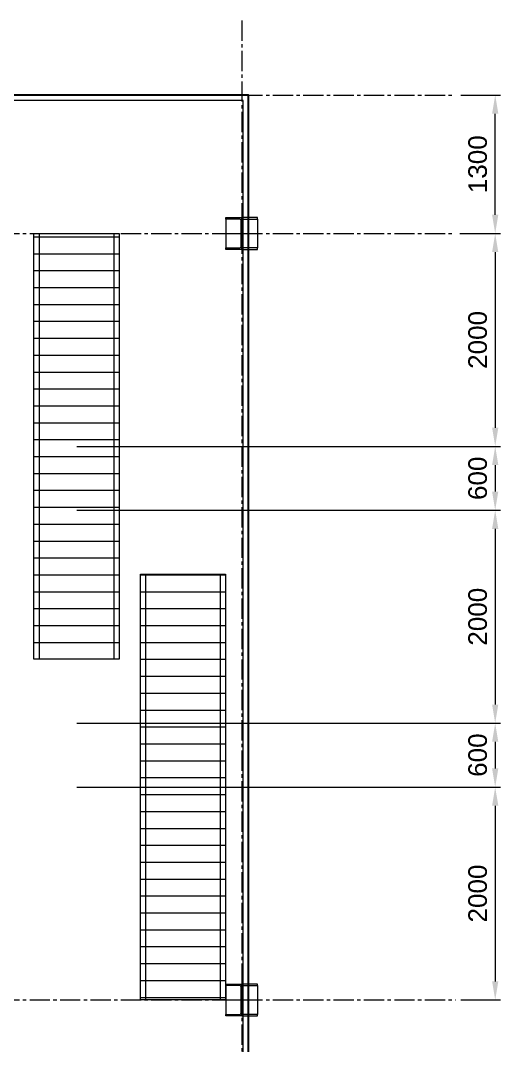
# Model space of a CAD drawing. Header units: millimetres. Extents: x 163705 to 1616509, y 81827 to 302547.
# Drawn here: x 1393661 to 1398174, y 142632 to 152260 of the extents above; entities that cross this region are included whole.
import ezdxf

# ---------------------------------------------------------------- set-up
doc = ezdxf.new("R2010")
doc.units = ezdxf.units.MM
doc.header["$LTSCALE"] = 10
doc.linetypes.add('CENTER2', pattern=[28.575, 19.05, -3.175, 3.175, -3.175])
for name, color, linetype, lineweight in [('1-中心线', 1, 'CENTER2', 0), ('1-护栏', 4, 'Continuous', 18), ('1-标注', 3, 'Continuous', 0), ('1-钢构', 6, 'Continuous', 0)]:
    doc.layers.add(name, color=color, linetype=linetype, lineweight=lineweight)
doc.styles.get("Standard").update_dxf_attribs({"font": 'arial.ttf'})
doc.dimstyles.new('AM_GB50$0', dxfattribs={"dimscale": 50, "dimtxt": 3.5, "dimasz": 3.5, "dimexe": 1, "dimexo": 1, "dimgap": 1.5, "dimtad": 1, "dimdsep": 46, "dimtxsty": 'Standard', "dimcen": 0, "dimclrd": 256, "dimclre": 256, "dimclrt": 2, "dimadec": 0, "dimazin": 2, "dimtp": 0.1, "dimtm": 0.1, "dimtfac": 0.71, "dimtdec": 3, "dimtmove": 0, "dimatfit": 3, "dimfxl": 0, "dimlwd": -1, "dimlwe": -1, "dimarcsym": 0})

# ---------------------------------------------------------------- blocks, each defined once
blk = doc.blocks.new('G$C2B9B74B2')
for p, q in [((3, 288), (3, 303)), ((3, 303), (153, 303)), ((153, 0), (153, 306)), ((303, 303), (153, 303)), ((303, 288), (303, 303)), ((135, 288), (3, 288)), ((3, 288), (3, 18)), ((148, 31), (148, 275)), ((158, 31), (158, 275)), ((171, 288), (303, 288)), ((303, 288), (303, 18)), ((0, 153), (306, 153)), ((3, 3), (3, 18)), ((3, 18), (135, 18)), ((153, 3), (3, 3)), ((153, 3), (303, 3)), ((303, 18), (171, 18)), ((303, 3), (303, 18))]:
    blk.add_line(p, q)
for centre, start, end in [((135, 275), 0, 90), ((171, 275), 90, 180), ((135, 31), 270, 0), ((171, 31), 180, 270)]:
    blk.add_arc(centre, 13, start, end)
blk.add_text('HC_SUPERPART', height=0.001).set_placement((153, 3))
blk = doc.blocks.new('*D428')
at = {"layer": '1-标注', "transparency": 16777216}
for p, q in [((1397791.2, 150259.6), (1398174.5, 150259.6)), ((1398124.5, 150084.6), (1398124.5, 148434.6)), ((1394190.9, 148259.6), (1398174.5, 148259.6))]:
    blk.add_line(p, q, dxfattribs=at)
for points in [[(1398095.3, 150084.6), (1398153.7, 150084.6), (1398124.5, 150259.6)], [(1398095.3, 148434.6), (1398153.7, 148434.6), (1398124.5, 148259.6)]]:
    blk.add_solid(points, dxfattribs=at)
at = {"layer": 'Defpoints', "transparency": 16777216}
for p in [(1397741.2, 150259.6), (1394140.9, 148259.6), (1398124.5, 148259.6)]:
    blk.add_point(p, dxfattribs=at)
at = {"layer": '1-标注', "transparency": 16777216, "insert": (1397960.1, 149259.6), "char_height": 175, "attachment_point": 5, "rotation": 90}
blk.add_mtext('2000', dxfattribs=at)
blk = doc.blocks.new('*D429')
at = {"layer": '1-标注', "transparency": 16777216}
for p, q in [((1394190.9, 148259.6), (1398174.5, 148259.6)), ((1398124.5, 148084.6), (1398124.5, 147834.6)), ((1394190.9, 147659.6), (1398174.5, 147659.6))]:
    blk.add_line(p, q, dxfattribs=at)
for points in [[(1398095.3, 148084.6), (1398153.7, 148084.6), (1398124.5, 148259.6)], [(1398095.3, 147834.6), (1398153.7, 147834.6), (1398124.5, 147659.6)]]:
    blk.add_solid(points, dxfattribs=at)
at = {"layer": 'Defpoints', "transparency": 16777216}
for p in [(1394140.9, 148259.6), (1394140.9, 147659.6), (1398124.5, 147659.6)]:
    blk.add_point(p, dxfattribs=at)
at = {"layer": '1-标注', "transparency": 16777216, "insert": (1397960.1, 147959.6), "char_height": 175, "attachment_point": 5, "rotation": 90}
blk.add_mtext('600', dxfattribs=at)
blk = doc.blocks.new('*D430')
at = {"layer": '1-标注', "transparency": 16777216}
for p, q in [((1394190.9, 147659.6), (1398174.5, 147659.6)), ((1398124.5, 147484.6), (1398124.5, 145834.6)), ((1394190.9, 145659.6), (1398174.5, 145659.6))]:
    blk.add_line(p, q, dxfattribs=at)
for points in [[(1398095.3, 147484.6), (1398153.7, 147484.6), (1398124.5, 147659.6)], [(1398095.3, 145834.6), (1398153.7, 145834.6), (1398124.5, 145659.6)]]:
    blk.add_solid(points, dxfattribs=at)
at = {"layer": 'Defpoints', "transparency": 16777216}
for p in [(1394140.9, 147659.6), (1394140.9, 145659.6), (1398124.5, 145659.6)]:
    blk.add_point(p, dxfattribs=at)
at = {"layer": '1-标注', "transparency": 16777216, "insert": (1397960.1, 146659.6), "char_height": 175, "attachment_point": 5, "rotation": 90}
blk.add_mtext('2000', dxfattribs=at)
blk = doc.blocks.new('*D431')
at = {"layer": '1-标注', "transparency": 16777216}
for p, q in [((1394190.9, 145659.6), (1398174.5, 145659.6)), ((1398124.5, 145484.6), (1398124.5, 145234.6)), ((1394190.9, 145059.6), (1398174.5, 145059.6))]:
    blk.add_line(p, q, dxfattribs=at)
for points in [[(1398095.3, 145484.6), (1398153.7, 145484.6), (1398124.5, 145659.6)], [(1398095.3, 145234.6), (1398153.7, 145234.6), (1398124.5, 145059.6)]]:
    blk.add_solid(points, dxfattribs=at)
at = {"layer": 'Defpoints', "transparency": 16777216}
for p in [(1394140.9, 145659.6), (1394140.9, 145059.6), (1398124.5, 145059.6)]:
    blk.add_point(p, dxfattribs=at)
at = {"layer": '1-标注', "transparency": 16777216, "insert": (1397960.1, 145359.6), "char_height": 175, "attachment_point": 5, "rotation": 90}
blk.add_mtext('600', dxfattribs=at)
blk = doc.blocks.new('*D432')
at = {"layer": '1-标注', "transparency": 16777216}
for p, q in [((1394190.9, 145059.6), (1398174.5, 145059.6)), ((1398124.5, 144884.6), (1398124.5, 143234.6)), ((1397801.2, 143059.6), (1398174.5, 143059.6))]:
    blk.add_line(p, q, dxfattribs=at)
for points in [[(1398095.3, 144884.6), (1398153.7, 144884.6), (1398124.5, 145059.6)], [(1398095.3, 143234.6), (1398153.7, 143234.6), (1398124.5, 143059.6)]]:
    blk.add_solid(points, dxfattribs=at)
at = {"layer": 'Defpoints', "transparency": 16777216}
for p in [(1394140.9, 145059.6), (1397751.2, 143059.6), (1398124.5, 143059.6)]:
    blk.add_point(p, dxfattribs=at)
at = {"layer": '1-标注', "transparency": 16777216, "insert": (1397960.1, 144059.6), "char_height": 175, "attachment_point": 5, "rotation": 90}
blk.add_mtext('2000', dxfattribs=at)
blk = doc.blocks.new('*D433')
at = {"layer": '1-标注', "transparency": 16777216}
for p, q in [((1397801.2, 151559.6), (1398174.5, 151559.6)), ((1398124.5, 150434.6), (1398124.5, 151384.6)), ((1397791.2, 150259.6), (1398174.5, 150259.6))]:
    blk.add_line(p, q, dxfattribs=at)
for points in [[(1398095.3, 151384.6), (1398153.7, 151384.6), (1398124.5, 151559.6)], [(1398095.3, 150434.6), (1398153.7, 150434.6), (1398124.5, 150259.6)]]:
    blk.add_solid(points, dxfattribs=at)
at = {"layer": 'Defpoints', "transparency": 16777216}
for p in [(1397751.2, 151559.6), (1398124.5, 151559.6), (1397741.2, 150259.6)]:
    blk.add_point(p, dxfattribs=at)
at = {"layer": '1-标注', "transparency": 16777216, "insert": (1397960.1, 150909.6), "char_height": 175, "attachment_point": 5, "rotation": 90}
blk.add_mtext('1300', dxfattribs=at)
blk = doc.blocks.new('*U489')
at = {"layer": '1-护栏'}
h = blk.add_hatch(dxfattribs=at)
h.set_pattern_fill('ANSI31', color=256, scale=50, angle=315)
h.set_pattern_definition([(0, (-900, 1161.77), (4e-14, 158.75), [])])
h.paths.add_polyline_path([(800, 0), (0, 0), (0, 4000), (800, 4000)])
for p, q in [((50, 4000), (50, 0)), ((750, 4000), (750, 0))]:
    blk.add_line(p, q, dxfattribs=at)
at = {"layer": '1-钢构'}
blk.add_lwpolyline([(800, 0), (0, 0), (0, 4000), (800, 4000)], close=True, dxfattribs=at)

msp = doc.modelspace()

# ---------------------------------------------------------------- linework, layer by layer
msp.add_lwpolyline([(1347178.428, 141259.632), (1395803.428, 141259.632), (1395803.428, 151559.632), (1347178.428, 151559.632)], close=True)
at = {"layer": '1-中心线'}
for p, q in [((1395740.928, 152259.738), (1395740.928, 140559.499)), ((1345741.278, 151559.632), (1397741.203, 151559.632)), ((1345741.278, 150259.632), (1397741.203, 150259.632)), ((1345741.278, 143059.632), (1397751.203, 143059.632))]:
    msp.add_line(p, q, dxfattribs=at)
at = {"layer": '1-护栏'}
msp.add_lwpolyline([(1347228.428, 141309.632), (1395753.428, 141309.632), (1395753.428, 151509.632), (1347228.428, 151509.632)], close=True, dxfattribs=at)

# ---------------------------------------------------------------- block references
for p in [(1393787.929, 146259.632), (1394787.929, 143059.632)]:
    msp.add_blockref('*U489', p)
at = {"layer": '1-钢构'}
for p in [(1395587.928, 150106.632), (1395587.928, 142906.632)]:
    msp.add_blockref('G$C2B9B74B2', p, dxfattribs=at)

# ---------------------------------------------------------------- dimensions: what is measured, and where the dimension line sits
at = {"layer": '1-标注'}
for base, p1, p2, picture, middle in [((1398124.489, 151559.632), (1397741.203, 150259.632), (1397751.203, 151559.632), '*D433', (1397960.079, 150909.632)), ((1398124.489, 148259.632), (1397741.203, 150259.632), (1394140.928, 148259.632), '*D428', (1397960.139, 149259.632)), ((1398124.489, 147659.632), (1394140.928, 148259.632), (1394140.928, 147659.632), '*D429', (1397960.139, 147959.632)), ((1398124.489, 145659.632), (1394140.928, 147659.632), (1394140.928, 145659.632), '*D430', (1397960.139, 146659.632)), ((1398124.489, 145059.632), (1394140.928, 145659.632), (1394140.928, 145059.632), '*D431', (1397960.139, 145359.632)), ((1398124.489, 143059.632), (1394140.928, 145059.632), (1397751.203, 143059.632), '*D432', (1397960.139, 144059.632))]:
    dim = msp.add_linear_dim(base=base, p1=p1, p2=p2, angle=90, dimstyle='AM_GB50$0', override={"dimtmove": 1}, dxfattribs=at)
    dim.commit()
    dim.dimension.update_dxf_attribs({"geometry": picture, "text_midpoint": middle})

doc.saveas('drawing.dxf')
